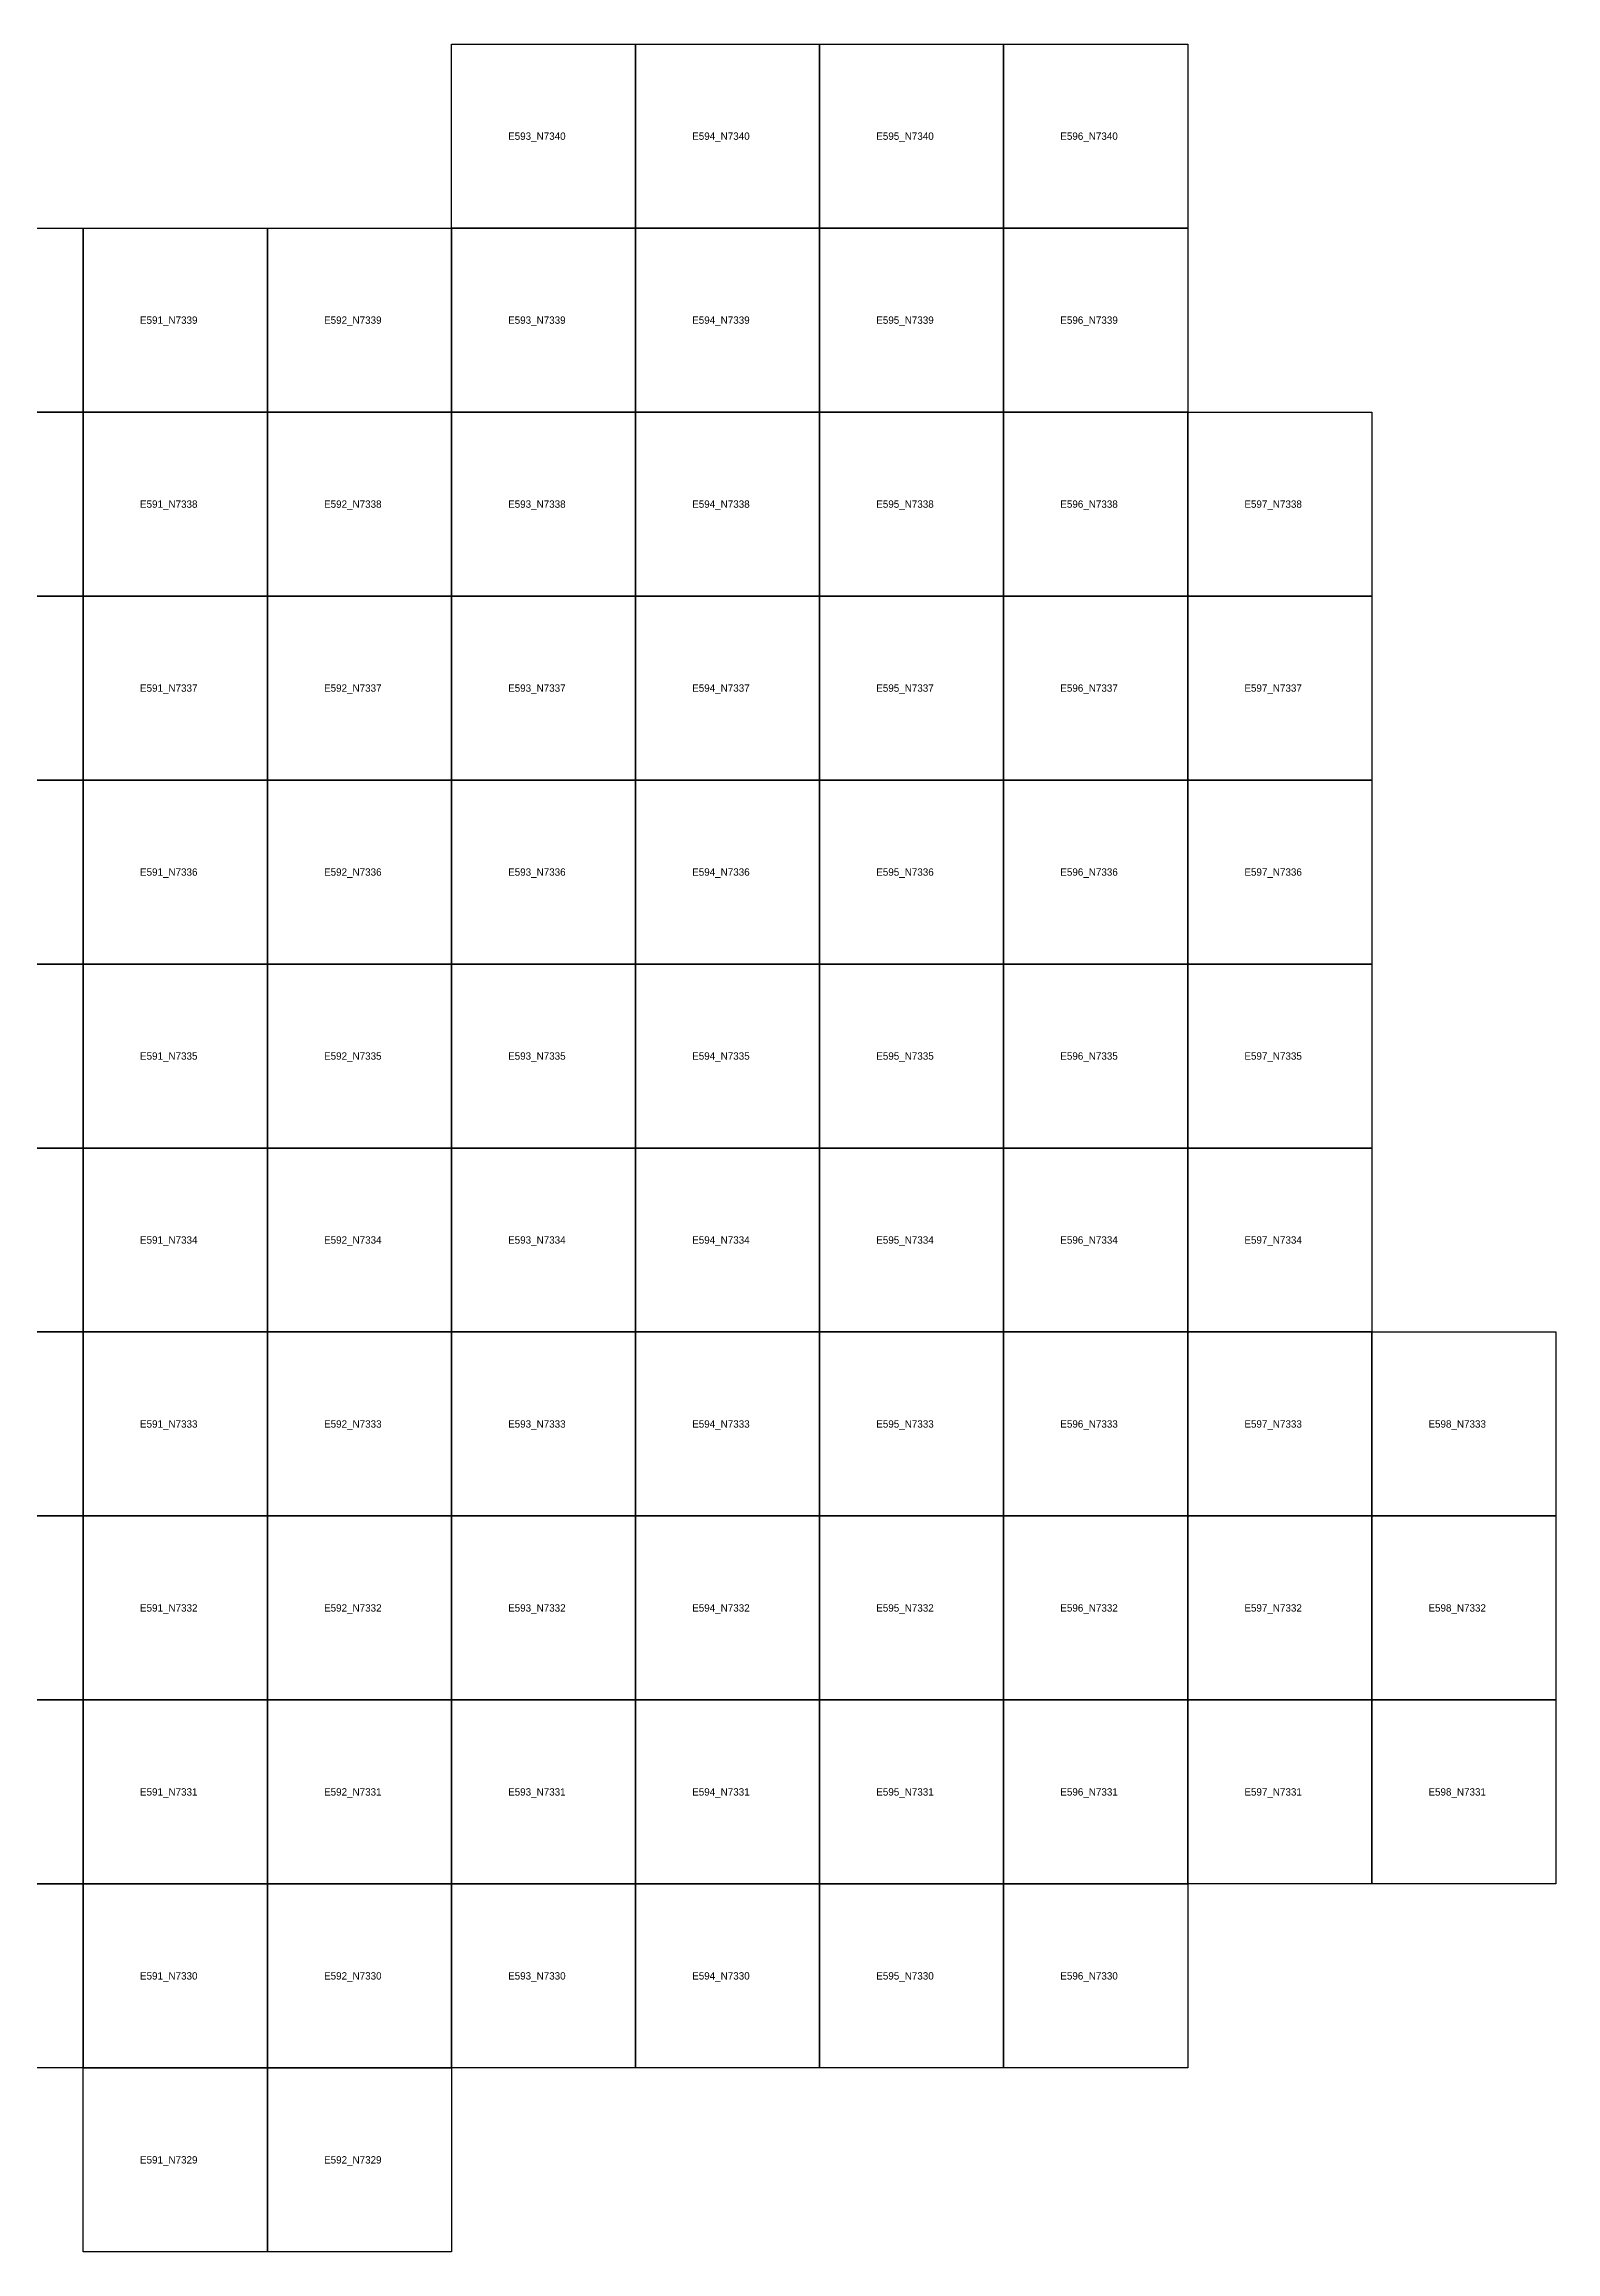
# Model space of a CAD drawing. Extents: x 546000 to 599000, y 7210000 to 7363000.
# Drawn here: x 590787 to 599000, y 7329000 to 7341000 of the extents above; entities that cross this region are included whole.
import ezdxf

# ---------------------------------------------------------------- set-up
doc = ezdxf.new("R2010")
doc.units = 0
doc.layers.add('FEATUREATTRIBS', color=7, linetype='Continuous')

msp = doc.modelspace()

# ---------------------------------------------------------------- linework, layer by layer
at = {"layer": 'FEATUREATTRIBS'}
for points in [[(593000, 7340000), (593000, 7341000), (594000, 7341000), (594000, 7340000)], [(594000, 7340000), (594000, 7341000), (595000, 7341000), (595000, 7340000)], [(595000, 7340000), (595000, 7341000), (596000, 7341000), (596000, 7340000)], [(596000, 7340000), (596000, 7341000), (597000, 7341000), (597000, 7340000)], [(590000, 7339000), (590000, 7340000), (591000, 7340000), (591000, 7339000)], [(591000, 7339000), (591000, 7340000), (592000, 7340000), (592000, 7339000)], [(592000, 7339000), (592000, 7340000), (593000, 7340000), (593000, 7339000)], [(593000, 7339000), (593000, 7340000), (594000, 7340000), (594000, 7339000)], [(594000, 7339000), (594000, 7340000), (595000, 7340000), (595000, 7339000)], [(595000, 7339000), (595000, 7340000), (596000, 7340000), (596000, 7339000)], [(596000, 7339000), (596000, 7340000), (597000, 7340000), (597000, 7339000)], [(590000, 7338000), (590000, 7339000), (591000, 7339000), (591000, 7338000)], [(591000, 7338000), (591000, 7339000), (592000, 7339000), (592000, 7338000)], [(592000, 7338000), (592000, 7339000), (593000, 7339000), (593000, 7338000)], [(593000, 7338000), (593000, 7339000), (594000, 7339000), (594000, 7338000)], [(594000, 7338000), (594000, 7339000), (595000, 7339000), (595000, 7338000)], [(595000, 7338000), (595000, 7339000), (596000, 7339000), (596000, 7338000)], [(596000, 7338000), (596000, 7339000), (597000, 7339000), (597000, 7338000)], [(597000, 7338000), (597000, 7339000), (598000, 7339000), (598000, 7338000)], [(590000, 7337000), (590000, 7338000), (591000, 7338000), (591000, 7337000)], [(591000, 7337000), (591000, 7338000), (592000, 7338000), (592000, 7337000)], [(592000, 7337000), (592000, 7338000), (593000, 7338000), (593000, 7337000)], [(593000, 7337000), (593000, 7338000), (594000, 7338000), (594000, 7337000)], [(594000, 7337000), (594000, 7338000), (595000, 7338000), (595000, 7337000)], [(595000, 7337000), (595000, 7338000), (596000, 7338000), (596000, 7337000)], [(596000, 7337000), (596000, 7338000), (597000, 7338000), (597000, 7337000)], [(597000, 7337000), (597000, 7338000), (598000, 7338000), (598000, 7337000)], [(590000, 7336000), (590000, 7337000), (591000, 7337000), (591000, 7336000)], [(591000, 7336000), (591000, 7337000), (592000, 7337000), (592000, 7336000)], [(592000, 7336000), (592000, 7337000), (593000, 7337000), (593000, 7336000)], [(593000, 7336000), (593000, 7337000), (594000, 7337000), (594000, 7336000)], [(594000, 7336000), (594000, 7337000), (595000, 7337000), (595000, 7336000)], [(595000, 7336000), (595000, 7337000), (596000, 7337000), (596000, 7336000)], [(596000, 7336000), (596000, 7337000), (597000, 7337000), (597000, 7336000)], [(597000, 7336000), (597000, 7337000), (598000, 7337000), (598000, 7336000)], [(590000, 7335000), (590000, 7336000), (591000, 7336000), (591000, 7335000)], [(591000, 7335000), (591000, 7336000), (592000, 7336000), (592000, 7335000)], [(592000, 7335000), (592000, 7336000), (593000, 7336000), (593000, 7335000)], [(593000, 7335000), (593000, 7336000), (594000, 7336000), (594000, 7335000)], [(594000, 7335000), (594000, 7336000), (595000, 7336000), (595000, 7335000)], [(595000, 7335000), (595000, 7336000), (596000, 7336000), (596000, 7335000)], [(596000, 7335000), (596000, 7336000), (597000, 7336000), (597000, 7335000)], [(597000, 7335000), (597000, 7336000), (598000, 7336000), (598000, 7335000)], [(590000, 7334000), (590000, 7335000), (591000, 7335000), (591000, 7334000)], [(591000, 7334000), (591000, 7335000), (592000, 7335000), (592000, 7334000)], [(592000, 7334000), (592000, 7335000), (593000, 7335000), (593000, 7334000)], [(593000, 7334000), (593000, 7335000), (594000, 7335000), (594000, 7334000)], [(594000, 7334000), (594000, 7335000), (595000, 7335000), (595000, 7334000)], [(595000, 7334000), (595000, 7335000), (596000, 7335000), (596000, 7334000)], [(596000, 7334000), (596000, 7335000), (597000, 7335000), (597000, 7334000)], [(597000, 7334000), (597000, 7335000), (598000, 7335000), (598000, 7334000)], [(590000, 7333000), (590000, 7334000), (591000, 7334000), (591000, 7333000)], [(591000, 7333000), (591000, 7334000), (592000, 7334000), (592000, 7333000)], [(592000, 7333000), (592000, 7334000), (593000, 7334000), (593000, 7333000)], [(593000, 7333000), (593000, 7334000), (594000, 7334000), (594000, 7333000)], [(594000, 7333000), (594000, 7334000), (595000, 7334000), (595000, 7333000)], [(595000, 7333000), (595000, 7334000), (596000, 7334000), (596000, 7333000)], [(596000, 7333000), (596000, 7334000), (597000, 7334000), (597000, 7333000)], [(597000, 7333000), (597000, 7334000), (598000, 7334000), (598000, 7333000)], [(598000, 7333000), (598000, 7334000), (599000, 7334000), (599000, 7333000)], [(590000, 7332000), (590000, 7333000), (591000, 7333000), (591000, 7332000)], [(591000, 7332000), (591000, 7333000), (592000, 7333000), (592000, 7332000)], [(592000, 7332000), (592000, 7333000), (593000, 7333000), (593000, 7332000)], [(593000, 7332000), (593000, 7333000), (594000, 7333000), (594000, 7332000)], [(594000, 7332000), (594000, 7333000), (595000, 7333000), (595000, 7332000)], [(595000, 7332000), (595000, 7333000), (596000, 7333000), (596000, 7332000)], [(596000, 7332000), (596000, 7333000), (597000, 7333000), (597000, 7332000)], [(597000, 7332000), (597000, 7333000), (598000, 7333000), (598000, 7332000)], [(598000, 7332000), (598000, 7333000), (599000, 7333000), (599000, 7332000)], [(590000, 7331000), (590000, 7332000), (591000, 7332000), (591000, 7331000)], [(591000, 7331000), (591000, 7332000), (592000, 7332000), (592000, 7331000)], [(592000, 7331000), (592000, 7332000), (593000, 7332000), (593000, 7331000)], [(593000, 7331000), (593000, 7332000), (594000, 7332000), (594000, 7331000)], [(594000, 7331000), (594000, 7332000), (595000, 7332000), (595000, 7331000)], [(595000, 7331000), (595000, 7332000), (596000, 7332000), (596000, 7331000)], [(596000, 7331000), (596000, 7332000), (597000, 7332000), (597000, 7331000)], [(597000, 7331000), (597000, 7332000), (598000, 7332000), (598000, 7331000)], [(598000, 7331000), (598000, 7332000), (599000, 7332000), (599000, 7331000)], [(590000, 7330000), (590000, 7331000), (591000, 7331000), (591000, 7330000)], [(591000, 7330000), (591000, 7331000), (592000, 7331000), (592000, 7330000)], [(592000, 7330000), (592000, 7331000), (593000, 7331000), (593000, 7330000)], [(593000, 7330000), (593000, 7331000), (594000, 7331000), (594000, 7330000)], [(594000, 7330000), (594000, 7331000), (595000, 7331000), (595000, 7330000)], [(595000, 7330000), (595000, 7331000), (596000, 7331000), (596000, 7330000)], [(596000, 7330000), (596000, 7331000), (597000, 7331000), (597000, 7330000)], [(591000, 7329000), (591000, 7330000), (592000, 7330000), (592000, 7329000)], [(592000, 7329000), (592000, 7330000), (593000, 7330000), (593000, 7329000)]]:
    msp.add_lwpolyline(points, close=True, dxfattribs=at)

# ---------------------------------------------------------------- texts
for s, p in [('E593_N7340', (593308, 7340480)), ('E594_N7340', (594308, 7340480)), ('E595_N7340', (595308, 7340480)), ('E596_N7340', (596308, 7340480)), ('E591_N7339', (591308, 7339480)), ('E592_N7339', (592308, 7339480)), ('E593_N7339', (593308, 7339480)), ('E594_N7339', (594308, 7339480)), ('E595_N7339', (595308, 7339480)), ('E596_N7339', (596308, 7339480)), ('E591_N7338', (591308, 7338480)), ('E592_N7338', (592308, 7338480)), ('E593_N7338', (593308, 7338480)), ('E594_N7338', (594308, 7338480)), ('E595_N7338', (595308, 7338480)), ('E596_N7338', (596308, 7338480)), ('E597_N7338', (597308, 7338480)), ('E591_N7337', (591308, 7337480)), ('E592_N7337', (592308, 7337480)), ('E593_N7337', (593308, 7337480)), ('E594_N7337', (594308, 7337480)), ('E595_N7337', (595308, 7337480)), ('E596_N7337', (596308, 7337480)), ('E597_N7337', (597308, 7337480)), ('E591_N7336', (591308, 7336480)), ('E592_N7336', (592308, 7336480)), ('E593_N7336', (593308, 7336480)), ('E594_N7336', (594308, 7336480)), ('E595_N7336', (595308, 7336480)), ('E596_N7336', (596308, 7336480)), ('E597_N7336', (597308, 7336480)), ('E591_N7335', (591308, 7335480)), ('E592_N7335', (592308, 7335480)), ('E593_N7335', (593308, 7335480)), ('E594_N7335', (594308, 7335480)), ('E595_N7335', (595308, 7335480)), ('E596_N7335', (596308, 7335480)), ('E597_N7335', (597308, 7335480)), ('E591_N7334', (591308, 7334480)), ('E592_N7334', (592308, 7334480)), ('E593_N7334', (593308, 7334480)), ('E594_N7334', (594308, 7334480)), ('E595_N7334', (595308, 7334480)), ('E596_N7334', (596308, 7334480)), ('E597_N7334', (597308, 7334480)), ('E591_N7333', (591308, 7333480)), ('E592_N7333', (592308, 7333480)), ('E593_N7333', (593308, 7333480)), ('E594_N7333', (594308, 7333480)), ('E595_N7333', (595308, 7333480)), ('E596_N7333', (596308, 7333480)), ('E597_N7333', (597308, 7333480)), ('E598_N7333', (598308, 7333480)), ('E591_N7332', (591308, 7332480)), ('E592_N7332', (592308, 7332480)), ('E593_N7332', (593308, 7332480)), ('E594_N7332', (594308, 7332480)), ('E595_N7332', (595308, 7332480)), ('E596_N7332', (596308, 7332480)), ('E597_N7332', (597308, 7332480)), ('E598_N7332', (598308, 7332480)), ('E591_N7331', (591308, 7331480)), ('E592_N7331', (592308, 7331480)), ('E593_N7331', (593308, 7331480)), ('E594_N7331', (594308, 7331480)), ('E595_N7331', (595308, 7331480)), ('E596_N7331', (596308, 7331480)), ('E597_N7331', (597308, 7331480)), ('E598_N7331', (598308, 7331480)), ('E591_N7330', (591308, 7330480)), ('E592_N7330', (592308, 7330480)), ('E593_N7330', (593308, 7330480)), ('E594_N7330', (594308, 7330480)), ('E595_N7330', (595308, 7330480)), ('E596_N7330', (596308, 7330480)), ('E591_N7329', (591308, 7329480)), ('E592_N7329', (592308, 7329480))]:
    msp.add_text(s, height=40, dxfattribs=at).set_placement(p)

doc.saveas('drawing.dxf')
